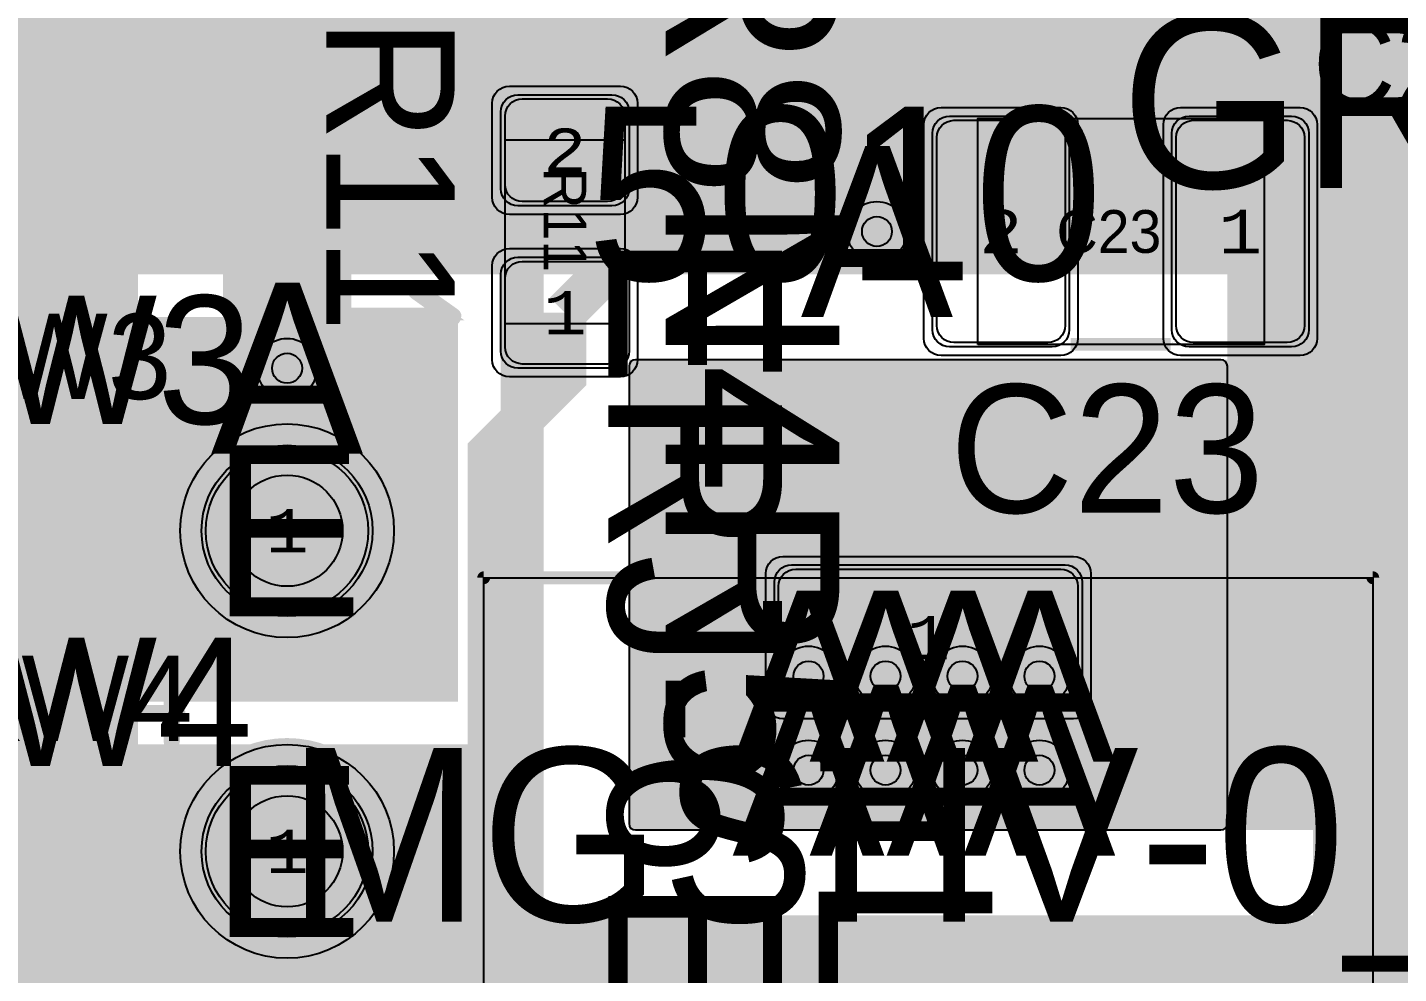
# Model space of a CAD drawing. Extents: x -74 to 89, y -133 to 74.
# Drawn here: x -57.04 to -41, y -14.18 to -3.11 of the extents above; entities that cross this region are included whole.
import ezdxf
from ezdxf.enums import TextEntityAlignment as Align

# ---------------------------------------------------------------- set-up
doc = ezdxf.new("R2010")
doc.units = 0
doc.header["$MEASUREMENT"] = 0
for name, color, linetype in [('ASSEMBLY_OUTLINES_TOP', 102, 'CONTINUOUS'), ('ASSEMBLY_PART_NUMBERS_TOP', 102, 'CONTINUOUS'), ('ASSEMBLY_REF_DES_TOP', 102, 'CONTINUOUS'), ('DRILL_DRAWING', 21, 'CONTINUOUS'), ('GENERATED_SILKSCREEN_TOP', 140, 'CONTINUOUS'), ('PART_HOLES_LAYER_BOTTOM', 30, 'CONTINUOUS'), ('PART_HOLES_LAYER_TOP', 30, 'CONTINUOUS'), ('PART_PADS_LAYER_BOTTOM', 230, 'CONTINUOUS'), ('PART_PADS_LAYER_TOP', 150, 'CONTINUOUS'), ('PART_PADS_SMD_TOP', 150, 'CONTINUOUS'), ('PIN_NUMBERS_TOP', 8, 'CONTINUOUS'), ('PLACEMENT_OUTLINES_TOP', 130, 'CONTINUOUS'), ('PLANE_DATA_LAYER_BOTTOM', 230, 'CONTINUOUS'), ('PLANE_DATA_LAYER_TOP', 150, 'CONTINUOUS'), ('PLANE_SHAPES_LAYER_BOTTOM', 230, 'CONTINUOUS'), ('PLANE_SHAPES_LAYER_TOP', 150, 'CONTINUOUS'), ('SILKSCREEN_OUTLINES_TOP', 150, 'CONTINUOUS'), ('SILKSCREEN_REF_DES_TOP', 150, 'CONTINUOUS'), ('SOLDERMASK_PADS_BTM', 12, 'CONTINUOUS'), ('SOLDERMASK_PADS_TOP', 180, 'CONTINUOUS'), ('SOLDERPASTE_PADS_TOP', 180, 'CONTINUOUS'), ('TRACES_LAYER_TOP', 150, 'CONTINUOUS'), ('VIA_HOLES_LAYER_BOTTOM', 30, 'CONTINUOUS'), ('VIA_HOLES_LAYER_TOP', 30, 'CONTINUOUS'), ('VIA_PADS_LAYER_BOTTOM', 230, 'CONTINUOUS'), ('VIA_PADS_LAYER_TOP', 150, 'CONTINUOUS')]:
    doc.layers.add(name, color=color, linetype=linetype)
doc.styles.add('COURIER_NEW', font='COUR.TTF')
doc.styles.add('VERIBEST_GERBER_0', font='txt')

msp = doc.modelspace()

# ---------------------------------------------------------------- hatches: boundary and pattern name
at = {"layer": 'ASSEMBLY_OUTLINES_TOP'}
h = msp.add_hatch(color=256, dxfattribs=at)
edge = h.paths.add_edge_path()
edge.add_arc((-54, -9), 1, 0, 360)
h = msp.add_hatch(color=256, dxfattribs=at)
edge = h.paths.add_edge_path()
edge.add_arc((-54, -12.75), 1, 0, 360)
at = {"layer": 'PART_HOLES_LAYER_BOTTOM'}
h = msp.add_hatch(color=256, dxfattribs=at)
edge = h.paths.add_edge_path()
edge.add_arc((-54, -9), 0.65, 0, 360)
h = msp.add_hatch(color=256, dxfattribs=at)
edge = h.paths.add_edge_path()
edge.add_arc((-54, -12.75), 0.65, 0, 360)
at = {"layer": 'PART_HOLES_LAYER_TOP'}
h = msp.add_hatch(color=256, dxfattribs=at)
edge = h.paths.add_edge_path()
edge.add_arc((-54, -9), 0.65, 0, 360)
h = msp.add_hatch(color=256, dxfattribs=at)
edge = h.paths.add_edge_path()
edge.add_arc((-54, -12.75), 0.65, 0, 360)
at = {"layer": 'PLANE_DATA_LAYER_BOTTOM'}
h = msp.add_hatch(color=256, dxfattribs=at)
h.paths.add_polyline_path([(-30, 34.5762, -0.414213562), (-30.0762, 34.5), (-41.499992, 34.5, 0.414213562), (-41.5, 34.499992), (-41.5, 24.500008, 0.414213562), (-41.499992, 24.5), (-30.0762, 24.5, -0.414213562), (-30, 24.4238), (-30, 6.0762, -0.414213562), (-30.0762, 6), (-40.999992, 6, 0.414213562), (-41, 5.999992), (-41, -4.499992, 0.414213562), (-40.999992, -4.5), (-30.0762, -4.5, -0.414213562), (-30, -4.5762), (-30, -17.26511, -0.051413749), (-30.001603, -17.280658, 0.103115769), (-30.001603, -18.219342, -0.051413749), (-30, -18.23489), (-30, -19.9238, -0.414213562), (-30.0762, -20), (-41.4238, -20, -0.414213562), (-41.5, -19.9238), (-41.5, -15.000008, 0.414213562), (-41.500008, -15), (-57.9238, -15, -0.414213562), (-58, -14.9238), (-58, -14.099652, -0.228256616), (-57.971307, -14.040074, 0.481605757), (-57.971307, -11.459926, -0.228256616), (-58, -11.400348), (-58, -10.349652, -0.228256616), (-57.971307, -10.290074, 0.481605757), (-57.971307, -7.709926, -0.228256616), (-58, -7.650348), (-58, 9.843755, -0.378860307), (-57.933088, 9.919387, 0.851383332), (-57.738014, 15.049092, -0.905499688), (-57.723009, 15.2), (-56.7, 15.2, 0.414213562), (-56.45, 15.45), (-56.45, 15.9238, -0.414213562), (-56.3738, 16), (-56.000008, 16, 0.414213562), (-56, 16.000008), (-56, 23.499992, 0.414213562), (-56.000008, 23.5), (-56.206583, 23.5, -0.414213562), (-56.282783, 23.5762), (-56.282783, 23.576201, -0.09675006), (-56.277182, 23.604875, 0.195333998), (-56.277182, 24.395125, -0.09675006), (-56.282783, 24.423799), (-56.282783, 24.4238, -0.414213562), (-56.206583, 24.5), (-56.000008, 24.5, 0.414213562), (-56, 24.500008), (-56, 25.499992, 0.414213562), (-56.000008, 25.5), (-56.206583, 25.5, -0.414213562), (-56.282783, 25.5762), (-56.282783, 25.576201, -0.09675006), (-56.277182, 25.604875, 0.195333998), (-56.277182, 26.395125, -0.09675006), (-56.282783, 26.423799), (-56.282783, 26.4238, -0.414213562), (-56.206583, 26.5), (-56.000008, 26.5, 0.414213562), (-56, 26.500008), (-56, 32.176807, -0.130021935), (-55.990034, 32.214483, 0.130019951), (-55.65, 33.5), (-55.65, 33.500002, 0.896985665), (-60.789022, 34.059794, -0.351992656), (-60.863435, 34), (-60.999992, 34, 0.414213562), (-61, 33.999992), (-61, 26.500008, 0.414213562), (-60.999992, 26.5), (-60.293417, 26.5, -0.414213562), (-60.217217, 26.4238), (-60.217217, 26.423799, -0.09675006), (-60.222818, 26.395125, 0.195333998), (-60.222818, 25.604875, -0.09675006), (-60.217217, 25.576201), (-60.217217, 25.5762, -0.414213562), (-60.293417, 25.5), (-60.999992, 25.5, 0.414213562), (-61, 25.499992), (-61, 24.500008, 0.414213562), (-60.999992, 24.5), (-60.293417, 24.5, -0.414213562), (-60.217217, 24.4238), (-60.217217, 24.423799, -0.09675006), (-60.222818, 24.395125, 0.195333998), (-60.222818, 23.604875, -0.09675006), (-60.217217, 23.576201), (-60.217217, 23.5762, -0.414213562), (-60.293417, 23.5), (-60.499992, 23.5, 0.414213562), (-60.5, 23.499992), (-60.5, 19.5762, -0.414213562), (-60.5762, 19.5), (-63.4238, 19.5, -0.414213562), (-63.5, 19.5762), (-63.499999, 36.992917), (-63.499999, 36.992918, -0.132776077), (-63.489621, 37.031309, -0.12940226), (-37.031305, 63.489622, -0.132779416), (-36.992913, 63.5), (-36.5762, 63.5, -0.414213562), (-36.5, 63.4238), (-36.5, 49.500008, 0.414213562), (-36.499992, 49.5), (-30.0762, 49.5, -0.414213562), (-30, 49.4238)], flags=0)
h.paths.add_polyline_path([(-56, 44.75, -1), (-53, 44.75, -1)], flags=0)
h.paths.add_polyline_path([(-51.500008, -11.5, 0.414213562), (-51.5, -11.499992), (-51.5, -6.000008, 0.414213562), (-51.500008, -6), (-56.499992, -6, 0.414213562), (-56.5, -6.000008), (-56.5, -11.499992, 0.414213562), (-56.499992, -11.5), (-54.975438, -11.5, -0.701982273), (-54.926736, -11.634805, 2.767988756), (-53.073264, -11.634805, -0.701982273), (-53.024562, -11.5)], flags=0)
h.paths.add_polyline_path([(-55.55, 31.25, -1), (-50.95, 31.25, -1)], flags=0)
h.paths.add_polyline_path([(-51.75, 1.5, -1), (-49.25, 1.5, -1)], flags=0)
h.paths.add_polyline_path([(-50.383563, 9.360519, 0.889074012), (-49.2, 9.499997), (-49.2, 9.500001, 0.347051128), (-49.660519, 10.083563, -0.138572885), (-49.696687, 10.103793), (-51.45734, 11.864446, -0.198909956), (-51.479658, 11.918327), (-51.479658, 27.881673, -0.198909956), (-51.45734, 27.935554), (-50.596687, 28.796207, -0.138572885), (-50.560519, 28.816437, 0.347051128), (-50.1, 29.399999), (-50.1, 29.400003, 0.889074012), (-51.283563, 29.539481, -0.138572885), (-51.303793, 29.503313), (-52.333211, 28.473895, 0.198912215), (-52.479658, 28.120342), (-52.479658, 11.679658, 0.198912215), (-52.333211, 11.326105), (-50.403793, 9.396687, -0.138572885)], flags=0)
h.paths.add_polyline_path([(-52, -1.5, -1), (-49, -1.5, -1)], flags=0)
h.paths.add_polyline_path([(-52.25, 4.75, -1), (-48.75, 4.75, -1)], flags=0)
h.paths.add_polyline_path([(-50.25, 40.25, -1), (-47.75, 40.25, -1)], flags=0)
h.paths.add_polyline_path([(-51.8, 47, -1), (-42.2, 47, -1)], flags=0)
h.paths.add_polyline_path([(-42.000008, -13.5, 0.414213562), (-42, -13.499992), (-42, -6.000008, 0.414213562), (-42.000008, -6), (-50.999992, -6, 0.414213562), (-51, -6.000008), (-51, -13.499992, 0.414213562), (-50.999992, -13.5)], flags=0)
h.paths.add_polyline_path([(-45.05, 40, -1), (-40.45, 40, -1)], flags=0)
h.paths.add_polyline_path([(-43.55, 55.75, -1), (-38.95, 55.75, -1)], flags=0)
h.paths.add_polyline_path([(-38.000008, 7.5, 0.414213562), (-38, 7.500008), (-38, 14.499992, 0.414213562), (-38.000008, 14.5), (-48.999992, 14.5, 0.414213562), (-49, 14.499992), (-49, 7.500008, 0.414213562), (-48.999992, 7.5)], flags=0)
h.paths.add_polyline_path([(-38.000008, 15.5, 0.414213562), (-38, 15.500008), (-38, 22.499992, 0.414213562), (-38.000008, 22.5), (-48.999992, 22.5, 0.414213562), (-49, 22.499992), (-49, 15.500008, 0.414213562), (-48.999992, 15.5)], flags=0)
h.paths.add_polyline_path([(-36.85, -10.41, -1), (-33.85, -10.41, -1)], flags=0)
h.paths.add_polyline_path([(-36.85, 38.75, -1), (-33.85, 38.75, -1)], flags=0)
h = msp.add_hatch(color=256, dxfattribs=at)
h.paths.add_polyline_path([(-52, -10.9238, -0.414213562), (-52.0762, -11), (-55.9238, -11, -0.414213562), (-56, -10.9238), (-56, -6.5762, -0.414213562), (-55.9238, -6.5), (-52.0762, -6.5, -0.414213562), (-52, -6.5762)], flags=0)
h.paths.add_polyline_path([(-55.45, -9, -1), (-52.55, -9, -1)], flags=0)
msp.add_hatch(color=256, dxfattribs=at).paths.add_polyline_path([(-43, -7.0762, 0.414213562), (-43.0762, -7), (-49.9238, -7, 0.414213562), (-50, -7.0762), (-50, -12.4238, 0.414213562), (-49.9238, -12.5), (-43.0762, -12.5, 0.414213562), (-43, -12.4238)], flags=0)
for points in [[(-54, -9), (-54, -7.4738)], [(-54, -9), (-55.5262, -9)], [(-54, -9), (-52.4738, -9)], [(-54, -9), (-54, -10.5262)], [(-54, -12.75), (-55.5262, -12.75)], [(-54, -12.75), (-52.4738, -12.75)], [(-54, -12.75), (-54, -14.2762)]]:
    msp.add_hatch(color=256, dxfattribs=at).paths.add_polyline_path(points, is_closed=False, flags=0)
at = {"layer": 'PLANE_DATA_LAYER_TOP'}
h = msp.add_hatch(color=256, dxfattribs=at)
h.paths.add_polyline_path([(-30, -6.4238, -0.414213562), (-30.0762, -6.5), (-40.999992, -6.5, 0.414213562), (-41, -6.500008), (-41, -12.4238, -0.414213562), (-41.0762, -12.5), (-49.9238, -12.5, -0.414213562), (-50, -12.4238), (-50, -8.0762, -0.414213562), (-49.9238, -8), (-43.000008, -8, 0.414213562), (-43, -7.999992), (-43, -7.2762, -0.414213562), (-42.9238, -7.2), (-42.25, -7.2, 0.414213562), (-41.7, -6.65), (-41.7, -4.35, 0.414213562), (-42.25, -3.8), (-42.9238, -3.8, -0.414213562), (-43, -3.7238), (-43, -3.2762, -0.414213562), (-42.9238, -3.2), (-42.25, -3.2, 0.414213562), (-41.7, -2.65), (-41.7, -0.35, 0.414213562), (-42.25, 0.2), (-42.9238, 0.2, -0.414213562), (-43, 0.2762), (-43, 1.2238, -0.414213562), (-42.9238, 1.3), (-42.25, 1.3, 0.414213562), (-41.7, 1.85), (-41.7, 4.15, 0.414213562), (-42.25, 4.7), (-42.9238, 4.7, -0.414213562), (-43, 4.7762), (-43, 5.5738, -0.414213562), (-42.9238, 5.65), (-42.55, 5.65, 0.414213562), (-42, 6.2), (-42, 6.8, 0.049793875), (-42.010856, 6.908735, -0.049793399), (-42.01236, 6.9238, -0.414213562), (-41.93616, 7), (-30.0762, 7, -0.414213562), (-30, 6.9238)], flags=0)
h.paths.add_polyline_path([(-44.9, -11.45, 0.414213562), (-44.35, -10.9), (-44.35, -9.6, 0.414213562), (-44.9, -9.05), (-48.1, -9.05, 0.414213562), (-48.65, -9.6), (-48.65, -10.9, 0.414213562), (-48.1, -11.45)], flags=0)
h.paths.add_polyline_path([(-36.85, -0.25, -1), (-33.85, -0.25, -1)], flags=0)
for points in [[(-42.525005, -2.6), (-42.525005, -3.2762)], [(-42.524994, -4.4), (-42.524994, -3.7238)], [(-42.3, -5.5), (-41.6238, -5.5)], [(-42.525005, -6.6), (-42.525005, -7.2762)], [(-46.5, -9.65), (-46.5, -8.9738)], [(-48.05, -10.25), (-48.7262, -10.25)], [(-44.95, -10.25), (-44.2738, -10.25)], [(-46.5, -10.85), (-46.5, -11.5262)]]:
    msp.add_hatch(color=256, dxfattribs=at).paths.add_polyline_path(points, is_closed=False, flags=0)
at = {"layer": 'PLANE_SHAPES_LAYER_BOTTOM'}
h = msp.add_hatch(color=256, dxfattribs=at)
h.paths.add_polyline_path([(-30, 34.5), (-41.5, 34.5), (-41.5, 24.5), (-30, 24.5), (-30, 6), (-41, 6), (-41, -4.5), (-30, -4.5), (-30, -20), (-41.5, -20), (-41.5, -15), (-58, -15), (-58, 16), (-56, 16), (-56, 34), (-61, 34), (-61, 23.5), (-63.5, 23.5), (-63.5, 39.496711, -0.127680861), (-37, 65.58588), (-37, 49.5), (-30, 49.5)], flags=0)
h.paths.add_polyline_path([(-56.5, -11.5), (-56.5, -6), (-51.5, -6), (-51.5, -11.5)], flags=16)
h.paths.add_polyline_path([(-51, -13.5), (-51, -6), (-42, -6), (-42, -13.5)], flags=16)
h.paths.add_polyline_path([(-49, 7.5), (-49, 14.5), (-38, 14.5), (-38, 7.5)], flags=16)
h.paths.add_polyline_path([(-49, 15.5), (-49, 22.5), (-38, 22.5), (-38, 15.5)], flags=16)
at = {"layer": 'VIA_HOLES_LAYER_BOTTOM'}
h = msp.add_hatch(color=256, dxfattribs=at)
edge = h.paths.add_edge_path()
edge.add_arc((-47.1, -5.5), 0.175, 0, 360)
h = msp.add_hatch(color=256, dxfattribs=at)
edge = h.paths.add_edge_path()
edge.add_arc((-54, -7.1), 0.175, 0, 360)
h = msp.add_hatch(color=256, dxfattribs=at)
edge = h.paths.add_edge_path()
edge.add_arc((-47.9, -10.7), 0.175, 0, 360)
h = msp.add_hatch(color=256, dxfattribs=at)
edge = h.paths.add_edge_path()
edge.add_arc((-47, -10.7), 0.175, 0, 360)
h = msp.add_hatch(color=256, dxfattribs=at)
edge = h.paths.add_edge_path()
edge.add_arc((-46.1, -10.7), 0.175, 0, 360)
h = msp.add_hatch(color=256, dxfattribs=at)
edge = h.paths.add_edge_path()
edge.add_arc((-45.2, -10.7), 0.175, 0, 360)
h = msp.add_hatch(color=256, dxfattribs=at)
edge = h.paths.add_edge_path()
edge.add_arc((-47.9, -11.8), 0.175, 0, 360)
h = msp.add_hatch(color=256, dxfattribs=at)
edge = h.paths.add_edge_path()
edge.add_arc((-47, -11.8), 0.175, 0, 360)
h = msp.add_hatch(color=256, dxfattribs=at)
edge = h.paths.add_edge_path()
edge.add_arc((-46.1, -11.8), 0.175, 0, 360)
h = msp.add_hatch(color=256, dxfattribs=at)
edge = h.paths.add_edge_path()
edge.add_arc((-45.2, -11.8), 0.175, 0, 360)
at = {"layer": 'VIA_HOLES_LAYER_TOP'}
h = msp.add_hatch(color=256, dxfattribs=at)
edge = h.paths.add_edge_path()
edge.add_arc((-47.1, -5.5), 0.175, 0, 360)
h = msp.add_hatch(color=256, dxfattribs=at)
edge = h.paths.add_edge_path()
edge.add_arc((-54, -7.1), 0.175, 0, 360)
h = msp.add_hatch(color=256, dxfattribs=at)
edge = h.paths.add_edge_path()
edge.add_arc((-47.9, -10.7), 0.175, 0, 360)
h = msp.add_hatch(color=256, dxfattribs=at)
edge = h.paths.add_edge_path()
edge.add_arc((-47, -10.7), 0.175, 0, 360)
h = msp.add_hatch(color=256, dxfattribs=at)
edge = h.paths.add_edge_path()
edge.add_arc((-46.1, -10.7), 0.175, 0, 360)
h = msp.add_hatch(color=256, dxfattribs=at)
edge = h.paths.add_edge_path()
edge.add_arc((-45.2, -10.7), 0.175, 0, 360)
h = msp.add_hatch(color=256, dxfattribs=at)
edge = h.paths.add_edge_path()
edge.add_arc((-47.9, -11.8), 0.175, 0, 360)
h = msp.add_hatch(color=256, dxfattribs=at)
edge = h.paths.add_edge_path()
edge.add_arc((-47, -11.8), 0.175, 0, 360)
h = msp.add_hatch(color=256, dxfattribs=at)
edge = h.paths.add_edge_path()
edge.add_arc((-46.1, -11.8), 0.175, 0, 360)
h = msp.add_hatch(color=256, dxfattribs=at)
edge = h.paths.add_edge_path()
edge.add_arc((-45.2, -11.8), 0.175, 0, 360)

# ---------------------------------------------------------------- linework, layer by layer
at = {"layer": 'ASSEMBLY_OUTLINES_TOP'}
for points in [[(-45.92, -6.82), (-45.92, -4.18), (-42.57, -4.18), (-42.57, -6.82)], [(-51.45, -6.58), (-51.45, -4.43), (-50.05, -4.43), (-50.05, -6.58)]]:
    msp.add_lwpolyline(points, close=True, dxfattribs=at)
at = {"layer": 'ASSEMBLY_OUTLINES_TOP', "const_width": 0.1}
msp.add_lwpolyline([(-51.7, -19.95), (-51.7, -9.55), (-41.3, -9.55), (-41.3, -19.95)], close=True, dxfattribs=at)
at = {"layer": 'ASSEMBLY_OUTLINES_TOP'}
for centre, radius in [((0, 0), 74), ((-54, -9), 1), ((-54, -12.75), 1)]:
    msp.add_circle(centre, radius, dxfattribs=at)
at = {"layer": 'GENERATED_SILKSCREEN_TOP', "const_width": 0.15}
for points in [[(-52.1, -1.5, -1), (-48.9, -1.5, -1)], [(-55.25, -9, -1), (-52.75, -9, -1)], [(-55.25, -12.75, -1), (-52.75, -12.75, -1)]]:
    msp.add_lwpolyline(points, format="xyb", close=True, dxfattribs=at)
for points in [[(-41.6885, -4.053), (-41.8565, -3.916), (-41.8615, -3.913), (-41.8625, -3.909), (-41.8645, -3.905), (-41.8655, -3.9), (-41.8655, -3.214), (-41.8645, -3.209), (-41.8625, -3.205), (-41.8605, -3.203), (-41.8595, -3.201), (-41.8575, -3.198), (-41.6885, -3.061), (-41.6855, -3.06), (-41.6825, -3.059), (-41.6815, -3.058), (-41.6775, -3.057), (-41.3405, -3.057), (-41.3355, -3.058), (-41.3335, -3.059), (-41.3305, -3.06), (-41.3275, -3.061), (-41.1585, -3.198), (-41.1545, -3.203), (-41.1525, -3.211), (-41.1535, -3.217), (-41.1555, -3.222), (-41.1585, -3.226), (-41.1635, -3.23), (-41.1685, -3.233), (-41.1735, -3.234), (-41.1785, -3.234), (-41.1825, -3.231), (-41.3475, -3.098), (-41.6705, -3.098), (-41.8245, -3.224), (-41.8245, -3.89), (-41.6705, -4.016), (-41.3475, -4.016), (-41.1825, -3.883), (-41.1785, -3.881), (-41.1735, -3.88), (-41.1685, -3.881), (-41.1635, -3.884), (-41.1585, -3.888), (-41.1555, -3.893), (-41.1535, -3.899), (-41.1525, -3.905), (-41.1545, -3.911), (-41.1585, -3.916), (-41.3275, -4.053), (-41.3315, -4.055), (-41.3325, -4.056), (-41.3355, -4.056), (-41.3365, -4.057), (-41.3375, -4.057), (-41.3405, -4.057), (-41.6775, -4.057), (-41.6815, -4.056), (-41.6855, -4.055), (-41.6885, -4.053)], [(-52.604, -4.26525), (-52.601, -4.26975), (-52.5935, -4.27125), (-52.586, -4.27575), (-52.5785, -4.27575), (-52.2695, -4.27575), (-52.262, -4.27575), (-52.2575, -4.27125), (-52.253, -4.27125), (-52.2515, -4.26975), (-52.25, -4.26825), (-52.2455, -4.26525), (-52.04, -4.01025), (-52.037, -4.00275), (-52.0355, -3.99825), (-52.034, -3.99075), (-52.034, -3.23475), (-52.037, -3.22125), (-52.0445, -3.21375), (-52.052, -3.20475), (-52.064, -3.20175), (-53.504, -3.20175), (-53.516, -3.20475), (-53.5235, -3.21225), (-53.528, -3.22125), (-53.5295, -3.23175), (-53.528, -3.24375), (-53.5235, -3.25425), (-53.516, -3.26175), (-53.504, -3.26475), (-52.814, -3.26475), (-52.814, -3.96975), (-53.513, -4.21575), (-53.5235, -4.22175), (-53.5295, -4.23225), (-53.531, -4.24425), (-53.528, -4.25325), (-53.522, -4.26225), (-53.5145, -4.26975), (-53.5055, -4.27425), (-53.4935, -4.27125), (-52.7945, -4.02525), (-52.604, -4.26525)], [(-52.0955, -3.26475), (-52.0955, -3.98325), (-52.2845, -4.21575), (-52.5635, -4.21575), (-52.754, -3.98325), (-52.754, -3.26475), (-52.0955, -3.26475)], [(-53.4725, -4.83675), (-53.474, -4.82475), (-53.4815, -4.81875), (-53.492, -4.81425), (-53.504, -4.81275), (-53.5145, -4.81425), (-53.525, -4.81875), (-53.5325, -4.82475), (-53.534, -4.83675), (-53.534, -5.42175), (-53.5325, -5.43225), (-53.525, -5.44125), (-53.5145, -5.44575), (-53.504, -5.44725), (-53.492, -5.44575), (-53.4815, -5.44125), (-53.474, -5.43225), (-53.4725, -5.42175), (-53.4725, -5.15775), (-52.064, -5.15775), (-52.0535, -5.15625), (-52.046, -5.15175), (-52.0415, -5.14425), (-52.04, -5.13375), (-52.0385, -5.12625), (-52.0385, -5.11875), (-52.0415, -5.11275), (-52.0475, -5.10675), (-52.4585, -4.81425), (-52.469, -4.80975), (-52.478, -4.80975), (-52.4885, -4.81425), (-52.496, -4.82175), (-52.502, -4.83075), (-52.505, -4.84125), (-52.502, -4.85175), (-52.4945, -4.85925), (-52.1585, -5.09925), (-53.4725, -5.09925), (-53.4725, -4.83675)], [(-53.4725, -6.20175), (-53.474, -6.18975), (-53.4815, -6.18375), (-53.492, -6.17925), (-53.504, -6.17775), (-53.5145, -6.17925), (-53.525, -6.18375), (-53.5325, -6.18975), (-53.534, -6.20175), (-53.534, -6.78675), (-53.5325, -6.79725), (-53.525, -6.80625), (-53.5145, -6.81075), (-53.504, -6.81225), (-53.492, -6.81075), (-53.4815, -6.80625), (-53.474, -6.79725), (-53.4725, -6.78675), (-53.4725, -6.52275), (-52.064, -6.52275), (-52.0535, -6.52125), (-52.046, -6.51675), (-52.0415, -6.50925), (-52.04, -6.49875), (-52.0385, -6.49125), (-52.0385, -6.48375), (-52.0415, -6.47775), (-52.0475, -6.47175), (-52.4585, -6.17925), (-52.469, -6.17475), (-52.478, -6.17475), (-52.4885, -6.17925), (-52.496, -6.18675), (-52.502, -6.19575), (-52.505, -6.20625), (-52.502, -6.21675), (-52.4945, -6.22425), (-52.1585, -6.46425), (-53.4725, -6.46425), (-53.4725, -6.20175)], [(-57.1325, -7.467), (-56.8135, -6.949), (-56.4935, -7.467), (-56.4895, -7.472), (-56.4855, -7.475), (-56.4795, -7.475), (-56.4735, -7.473), (-56.4665, -7.471), (-56.4605, -7.468), (-56.4575, -7.463), (-56.4565, -7.457), (-56.4565, -6.497), (-56.4585, -6.49), (-56.4635, -6.484), (-56.4695, -6.481), (-56.4765, -6.48), (-56.4835, -6.481), (-56.4905, -6.484), (-56.4955, -6.49), (-56.4965, -6.497), (-56.4965, -7.384), (-56.7955, -6.897), (-56.7995, -6.894), (-56.8045, -6.892), (-56.8085, -6.891), (-56.8135, -6.891), (-56.8185, -6.891), (-56.8225, -6.892), (-56.8265, -6.894), (-56.8315, -6.897), (-57.1295, -7.384)], [(-56.0485, -7.473), (-56.2175, -7.336), (-56.2225, -7.331), (-56.2235, -7.325), (-56.2225, -7.318), (-56.2185, -7.311), (-56.2135, -7.306), (-56.2075, -7.302), (-56.2005, -7.301), (-56.1935, -7.303), (-56.0305, -7.436), (-55.7075, -7.436), (-55.5515, -7.31), (-55.5515, -7.124), (-55.7055, -6.997), (-55.8715, -6.997), (-55.8795, -6.995), (-55.8845, -6.991), (-55.8875, -6.984), (-55.8885, -6.977), (-55.8875, -6.97), (-55.8845, -6.964), (-55.8795, -6.959), (-55.8715, -6.957), (-55.7055, -6.957), (-55.5515, -6.83), (-55.5515, -6.644), (-55.7075, -6.518), (-56.0305, -6.518), (-56.1935, -6.651), (-56.2005, -6.653), (-56.2075, -6.652), (-56.2135, -6.649), (-56.2185, -6.643), (-56.2225, -6.637), (-56.2235, -6.63), (-56.2225, -6.623), (-56.2175, -6.618), (-56.0485, -6.481), (-56.0455, -6.48), (-56.0425, -6.479), (-56.0415, -6.478), (-56.0375, -6.477), (-55.7005, -6.477), (-55.6955, -6.478), (-55.6935, -6.479), (-55.6905, -6.48), (-55.6875, -6.481), (-55.5185, -6.618), (-55.5155, -6.623), (-55.5145, -6.627), (-55.5125, -6.63), (-55.5115, -6.634), (-55.5115, -6.84), (-55.5125, -6.843), (-55.5145, -6.85), (-55.5155, -6.855), (-55.5185, -6.857), (-55.6655, -6.977), (-55.5185, -7.097), (-55.5175, -7.099), (-55.5155, -7.101), (-55.5145, -7.102), (-55.5145, -7.104), (-55.5125, -7.111), (-55.5115, -7.114), (-55.5115, -7.32), (-55.5125, -7.325), (-55.5145, -7.329), (-55.5155, -7.333), (-55.5185, -7.336), (-55.6875, -7.473), (-55.6915, -7.475), (-55.6925, -7.476), (-55.6955, -7.476), (-55.6965, -7.477), (-55.6975, -7.477), (-55.7005, -7.477), (-56.0375, -7.477), (-56.0415, -7.476), (-56.0455, -7.475), (-56.0485, -7.473)], [(-45.78275, -8.8095), (-46.03475, -8.604), (-46.04225, -8.5995), (-46.04375, -8.5935), (-46.04675, -8.5875), (-46.04825, -8.58), (-46.04825, -7.551), (-46.04675, -7.5435), (-46.04375, -7.5375), (-46.04075, -7.5345), (-46.03925, -7.5315), (-46.03625, -7.527), (-45.78275, -7.3215), (-45.77825, -7.32), (-45.77375, -7.3185), (-45.77225, -7.317), (-45.76625, -7.3155), (-45.26075, -7.3155), (-45.25325, -7.317), (-45.25025, -7.3185), (-45.24575, -7.32), (-45.24125, -7.3215), (-44.98775, -7.527), (-44.98175, -7.5345), (-44.97875, -7.5465), (-44.98025, -7.5555), (-44.98325, -7.563), (-44.98775, -7.569), (-44.99525, -7.575), (-45.00275, -7.5795), (-45.01025, -7.581), (-45.01775, -7.581), (-45.02375, -7.5765), (-45.27125, -7.377), (-45.75575, -7.377), (-45.98675, -7.566), (-45.98675, -8.565), (-45.75575, -8.754), (-45.27125, -8.754), (-45.02375, -8.5545), (-45.01775, -8.5515), (-45.01025, -8.55), (-45.00275, -8.5515), (-44.99525, -8.556), (-44.98775, -8.562), (-44.98325, -8.5695), (-44.98025, -8.5785), (-44.97875, -8.5875), (-44.98175, -8.5965), (-44.98775, -8.604), (-45.24125, -8.8095), (-45.24725, -8.8125), (-45.24875, -8.814), (-45.25325, -8.814), (-45.25475, -8.8155), (-45.25625, -8.8155), (-45.26075, -8.8155), (-45.76625, -8.8155), (-45.77225, -8.814), (-45.77825, -8.8125), (-45.78275, -8.8095)], [(-43.82525, -7.3215), (-43.57325, -7.527), (-43.56875, -7.5345), (-43.56725, -7.5405), (-43.56425, -7.545), (-43.56275, -7.551), (-43.56275, -7.7565), (-43.56425, -7.7625), (-43.56725, -7.7715), (-43.56875, -7.779), (-43.57325, -7.782), (-44.57225, -8.5935), (-44.57225, -8.754), (-43.59275, -8.754), (-43.58225, -8.757), (-43.57325, -8.763), (-43.56875, -8.7735), (-43.56725, -8.7855), (-43.56875, -8.796), (-43.57325, -8.8065), (-43.58225, -8.8125), (-43.59275, -8.8155), (-44.60375, -8.8155), (-44.61575, -8.8125), (-44.62325, -8.805), (-44.63075, -8.7975), (-44.63375, -8.7855), (-44.63375, -8.58), (-44.63225, -8.5755), (-44.62925, -8.565), (-44.62625, -8.5605), (-44.62325, -8.5575), (-44.62025, -8.5545), (-43.62275, -7.7415), (-43.62275, -7.566), (-43.85675, -7.377), (-44.34125, -7.377), (-44.58575, -7.5765), (-44.59625, -7.5795), (-44.60675, -7.578), (-44.61575, -7.5735), (-44.62175, -7.5645), (-44.62775, -7.5555), (-44.62925, -7.545), (-44.62925, -7.539), (-44.62775, -7.5345), (-44.62025, -7.527), (-44.36825, -7.3215), (-44.36225, -7.32), (-44.35775, -7.3185), (-44.35625, -7.317), (-44.35025, -7.3155), (-43.84475, -7.3155), (-43.83875, -7.317), (-43.83725, -7.317), (-43.83575, -7.3185), (-43.83125, -7.32), (-43.82525, -7.3215)], [(-42.95075, -8.8095), (-43.20425, -8.604), (-43.21175, -8.5965), (-43.21325, -8.5875), (-43.21175, -8.577), (-43.20575, -8.5665), (-43.19825, -8.559), (-43.18925, -8.553), (-43.17875, -8.5515), (-43.16825, -8.5545), (-42.92375, -8.754), (-42.43925, -8.754), (-42.20525, -8.565), (-42.20525, -8.286), (-42.43625, -8.0955), (-42.68525, -8.0955), (-42.69725, -8.0925), (-42.70475, -8.0865), (-42.70925, -8.076), (-42.71075, -8.0655), (-42.70925, -8.055), (-42.70475, -8.046), (-42.69725, -8.0385), (-42.68525, -8.0355), (-42.43625, -8.0355), (-42.20525, -7.845), (-42.20525, -7.566), (-42.43925, -7.377), (-42.92375, -7.377), (-43.16825, -7.5765), (-43.17875, -7.5795), (-43.18925, -7.578), (-43.19825, -7.5735), (-43.20575, -7.5645), (-43.21175, -7.5555), (-43.21325, -7.545), (-43.21175, -7.5345), (-43.20425, -7.527), (-42.95075, -7.3215), (-42.94625, -7.32), (-42.94175, -7.3185), (-42.94025, -7.317), (-42.93425, -7.3155), (-42.42875, -7.3155), (-42.42125, -7.317), (-42.41825, -7.3185), (-42.41375, -7.32), (-42.40925, -7.3215), (-42.15575, -7.527), (-42.15125, -7.5345), (-42.14975, -7.5405), (-42.14675, -7.545), (-42.14525, -7.551), (-42.14525, -7.86), (-42.14675, -7.8645), (-42.14975, -7.875), (-42.15125, -7.8825), (-42.15575, -7.8855), (-42.37625, -8.0655), (-42.15575, -8.2455), (-42.15425, -8.2485), (-42.15125, -8.2515), (-42.14975, -8.253), (-42.14975, -8.256), (-42.14675, -8.2665), (-42.14525, -8.271), (-42.14525, -8.58), (-42.14675, -8.5875), (-42.14975, -8.5935), (-42.15125, -8.5995), (-42.15575, -8.604), (-42.40925, -8.8095), (-42.41525, -8.8125), (-42.41675, -8.814), (-42.42125, -8.814), (-42.42275, -8.8155), (-42.42425, -8.8155), (-42.42875, -8.8155), (-42.93425, -8.8155), (-42.94025, -8.814), (-42.94625, -8.8125), (-42.95075, -8.8095)], [(-56.9215, -11.457), (-56.9195, -11.464), (-56.9165, -11.468), (-56.9105, -11.471), (-56.9045, -11.473), (-56.8975, -11.475), (-56.8925, -11.475), (-56.8875, -11.472), (-56.8825, -11.467), (-56.5635, -10.949), (-56.2435, -11.467), (-56.2395, -11.472), (-56.2355, -11.475), (-56.2295, -11.475), (-56.2235, -11.473), (-56.2165, -11.471), (-56.2105, -11.468), (-56.2075, -11.463), (-56.2065, -11.457), (-56.2065, -10.497), (-56.2085, -10.49), (-56.2135, -10.484), (-56.2195, -10.481), (-56.2265, -10.48), (-56.2335, -10.481), (-56.2405, -10.484), (-56.2455, -10.49), (-56.2465, -10.497), (-56.2465, -11.384), (-56.5455, -10.897), (-56.5495, -10.894), (-56.5545, -10.892), (-56.5585, -10.891), (-56.5635, -10.891), (-56.5685, -10.891), (-56.5725, -10.892), (-56.5765, -10.894), (-56.5815, -10.897), (-56.8795, -11.384), (-56.8795, -10.497), (-56.8815, -10.49), (-56.8865, -10.484), (-56.8935, -10.481), (-56.9015, -10.48), (-56.9085, -10.481), (-56.9145, -10.484), (-56.9195, -10.49), (-56.9215, -10.497), (-56.9215, -11.454), (-56.9215, -11.457)], [(-55.9065, -11.113), (-55.3685, -10.577), (-55.3685, -11.113), (-55.9065, -11.113)], [(-55.3685, -11.457), (-55.3675, -11.465), (-55.3625, -11.47), (-55.3555, -11.473), (-55.3485, -11.474), (-55.3415, -11.473), (-55.3355, -11.47), (-55.3305, -11.465), (-55.3285, -11.457), (-55.3285, -11.154), (-55.2815, -11.154), (-55.2745, -11.152), (-55.2685, -11.148), (-55.2655, -11.141), (-55.2645, -11.134), (-55.2655, -11.126), (-55.2685, -11.119), (-55.2745, -11.114), (-55.2815, -11.113), (-55.3285, -11.113), (-55.3285, -10.525), (-55.3295, -10.52), (-55.3325, -10.516), (-55.3365, -10.512), (-55.3415, -10.509), (-55.3475, -10.507), (-55.3535, -10.506), (-55.3585, -10.507), (-55.3635, -10.511), (-55.9705, -11.118), (-55.9745, -11.124), (-55.9765, -11.13), (-55.9755, -11.136), (-55.9715, -11.143), (-55.9695, -11.148), (-55.9655, -11.151), (-55.9615, -11.153), (-55.9565, -11.154), (-55.3685, -11.154), (-55.3685, -11.457)]]:
    msp.add_lwpolyline(points, dxfattribs=at)
for points in [[(-43.666156, -4.179995, 0.000011642), (-43.666164, -4.180005), (-44.833836, -4.180005, 0.000011642), (-44.833844, -4.179995), (-43.666156, -4.179995)], [(-51.449995, -5.769508, 0.000011097), (-51.450005, -5.769515), (-51.450005, -5.230485, 0.000011097), (-51.449995, -5.230492), (-51.449995, -5.769508)], [(-50.049995, -5.769515, 0.000011097), (-50.050005, -5.769508), (-50.050005, -5.230492, 0.000011097), (-50.049995, -5.230485), (-50.049995, -5.769515)], [(-43.666156, -6.820005), (-44.833844, -6.820005, 0.000011642), (-44.833836, -6.819995), (-43.666164, -6.819995, 0.000011642), (-43.666156, -6.820005)], [(-48.370415, -9.549995, 0.000009271), (-48.370417, -9.550005), (-51.699995, -9.550005), (-51.699995, -19.949995), (-48.370417, -19.949995, 0.000009271), (-48.370415, -19.950005), (-51.7, -19.950005, -0.414213562), (-51.700005, -19.95), (-51.700005, -9.55, -0.414213562), (-51.7, -9.549995), (-48.370415, -9.549995)], [(-41.299995, -19.95, -0.414213562), (-41.3, -19.950005), (-44.629585, -19.950005, 0.000009271), (-44.629583, -19.949995), (-41.300005, -19.949995), (-41.300005, -9.550005), (-44.629583, -9.550005, 0.000009271), (-44.629585, -9.549995), (-41.3, -9.549995, -0.414213562), (-41.299995, -9.55), (-41.299995, -19.95)]]:
    msp.add_lwpolyline(points, format="xyb", dxfattribs=at)
at = {"layer": 'PART_HOLES_LAYER_BOTTOM'}
for centre in [(-54, -9), (-54, -12.75)]:
    msp.add_circle(centre, 0.65, dxfattribs=at)
at = {"layer": 'PART_HOLES_LAYER_TOP'}
for centre in [(-54, -9), (-54, -12.75)]:
    msp.add_circle(centre, 0.65, dxfattribs=at)
at = {"layer": 'PART_PADS_LAYER_BOTTOM'}
for centre in [(-54, -9), (-54, -12.75)]:
    msp.add_circle(centre, 0.95, dxfattribs=at)
at = {"layer": 'PART_PADS_LAYER_TOP'}
for centre in [(-54, -9), (-54, -12.75)]:
    msp.add_circle(centre, 0.95, dxfattribs=at)
at = {"layer": 'PART_PADS_SMD_TOP'}
for points in [[(-50, -5, -0.414213562), (-50.2, -5.2), (-51.3, -5.2, -0.414213562), (-51.5, -5), (-51.5, -4.1, -0.414213562), (-51.3, -3.9), (-50.2, -3.9, -0.414213562), (-50, -4.1)], [(-45.05, -4.15, -0.414213562), (-44.85, -4.35), (-44.85, -6.65, -0.414213562), (-45.05, -6.85), (-46.25, -6.85, -0.414213562), (-46.45, -6.65), (-46.45, -4.35, -0.414213562), (-46.25, -4.15)], [(-42.25, -4.15, -0.414213562), (-42.05, -4.35), (-42.05, -6.65, -0.414213562), (-42.25, -6.85), (-43.45, -6.85, -0.414213562), (-43.65, -6.65), (-43.65, -4.35, -0.414213562), (-43.45, -4.15)], [(-50, -6.9, -0.414213562), (-50.2, -7.1), (-51.3, -7.1, -0.414213562), (-51.5, -6.9), (-51.5, -6, -0.414213562), (-51.3, -5.8), (-50.2, -5.8, -0.414213562), (-50, -6)], [(-48.3, -9.6, -0.414213562), (-48.1, -9.4), (-44.9, -9.4, -0.414213562), (-44.7, -9.6), (-44.7, -10.9, -0.414213562), (-44.9, -11.1), (-48.1, -11.1, -0.414213562), (-48.3, -10.9)]]:
    msp.add_lwpolyline(points, format="xyb", close=True, dxfattribs=at)
at = {"layer": 'PLACEMENT_OUTLINES_TOP'}
for points in [[(-45.92, -6.82), (-45.92, -4.18), (-42.57, -4.18), (-42.57, -6.82)], [(-51.45, -6.58), (-51.45, -4.43), (-50.05, -4.43), (-50.05, -6.58)], [(-51.7, -19.95), (-51.7, -9.55), (-41.3, -9.55), (-41.3, -19.95)]]:
    msp.add_lwpolyline(points, close=True, dxfattribs=at)
for centre in [(-54, -9), (-54, -12.75)]:
    msp.add_circle(centre, 1.25, dxfattribs=at)
at = {"layer": 'PLANE_DATA_LAYER_BOTTOM'}
msp.add_lwpolyline([(-43, -7.0762, 0.414213562), (-43.0762, -7), (-49.9238, -7, 0.414213562), (-50, -7.0762), (-50, -12.4238, 0.414213562), (-49.9238, -12.5), (-43.0762, -12.5, 0.414213562), (-43, -12.4238)], format="xyb", close=True, dxfattribs=at)
at = {"layer": 'PLANE_DATA_LAYER_BOTTOM', "const_width": 0.75}
for points in [[(-54, -9), (-54, -7.4738)], [(-54, -9), (-55.5262, -9)], [(-54, -9), (-52.4738, -9)], [(-54, -9), (-54, -10.5262)], [(-54, -12.75), (-55.5262, -12.75)], [(-54, -12.75), (-52.4738, -12.75)], [(-54, -12.75), (-54, -14.2762)]]:
    msp.add_lwpolyline(points, dxfattribs=at)
at = {"layer": 'PLANE_DATA_LAYER_TOP', "const_width": 0.5}
for points in [[(-42.525005, -2.6), (-42.525005, -3.2762)], [(-42.524994, -4.4), (-42.524994, -3.7238)], [(-42.3, -5.5), (-41.6238, -5.5)], [(-42.525005, -6.6), (-42.525005, -7.2762)], [(-46.5, -9.65), (-46.5, -8.9738)], [(-48.05, -10.25), (-48.7262, -10.25)], [(-44.95, -10.25), (-44.2738, -10.25)], [(-46.5, -10.85), (-46.5, -11.5262)]]:
    msp.add_lwpolyline(points, dxfattribs=at)
at = {"layer": 'PLANE_SHAPES_LAYER_BOTTOM'}
for points in [[(-56, -11), (-52, -11), (-56, -6.5), (-52, -6.5)], [(-50, -12.5), (-43, -12.5), (-50, -7), (-43, -7)]]:
    msp.add_solid(points, dxfattribs=at)
at = {"layer": 'PLANE_SHAPES_LAYER_TOP'}
for points in [[(-43, -12.5), (-41, -12.5), (-43, 7), (-41, 7)], [(-41, -6.5), (-30, -6.5), (-41, 7), (-30, 7)], [(-50, -12.5), (-43, -12.5), (-50, -8), (-43, -8)]]:
    msp.add_solid(points, dxfattribs=at)
at = {"layer": 'SILKSCREEN_OUTLINES_TOP'}
for points in [[(-45.92, -6.82), (-45.92, -4.18), (-42.57, -4.18), (-42.57, -6.82)], [(-51.45, -6.58), (-51.45, -4.43), (-50.05, -4.43), (-50.05, -6.58)], [(-51.7, -19.95), (-51.7, -9.55), (-41.3, -9.55), (-41.3, -19.95)]]:
    msp.add_lwpolyline(points, close=True, dxfattribs=at)
for centre in [(-54, -9), (-54, -12.75)]:
    msp.add_circle(centre, 1.25, dxfattribs=at)
at = {"layer": 'SOLDERMASK_PADS_BTM'}
for centre in [(-54, -9), (-54, -12.75)]:
    msp.add_circle(centre, 1, dxfattribs=at)
at = {"layer": 'SOLDERMASK_PADS_TOP'}
for points in [[(-49.9, -5.1, -0.414213562), (-50.1, -5.3), (-51.4, -5.3, -0.414213562), (-51.6, -5.1), (-51.6, -4, -0.414213562), (-51.4, -3.8), (-50.1, -3.8, -0.414213562), (-49.9, -4)], [(-44.95, -4.05, -0.414213562), (-44.75, -4.25), (-44.75, -6.75, -0.414213562), (-44.95, -6.95), (-46.35, -6.95, -0.414213562), (-46.55, -6.75), (-46.55, -4.25, -0.414213562), (-46.35, -4.05)], [(-42.15, -4.05, -0.414213562), (-41.95, -4.25), (-41.95, -6.75, -0.414213562), (-42.15, -6.95), (-43.55, -6.95, -0.414213562), (-43.75, -6.75), (-43.75, -4.25, -0.414213562), (-43.55, -4.05)], [(-49.9, -7, -0.414213562), (-50.1, -7.2), (-51.4, -7.2, -0.414213562), (-51.6, -7), (-51.6, -5.9, -0.414213562), (-51.4, -5.7), (-50.1, -5.7, -0.414213562), (-49.9, -5.9)], [(-48.4, -9.5, -0.414213562), (-48.2, -9.3), (-44.8, -9.3, -0.414213562), (-44.6, -9.5), (-44.6, -11, -0.414213562), (-44.8, -11.2), (-48.2, -11.2, -0.414213562), (-48.4, -11)]]:
    msp.add_lwpolyline(points, format="xyb", close=True, dxfattribs=at)
for centre in [(-54, -9), (-54, -12.75)]:
    msp.add_circle(centre, 1, dxfattribs=at)
at = {"layer": 'SOLDERPASTE_PADS_TOP'}
for points in [[(-50.05, -4.95, -0.414213562), (-50.25, -5.15), (-51.25, -5.15, -0.414213562), (-51.45, -4.95), (-51.45, -4.15, -0.414213562), (-51.25, -3.95), (-50.25, -3.95, -0.414213562), (-50.05, -4.15)], [(-45.1, -4.2, -0.414213562), (-44.9, -4.4), (-44.9, -6.6, -0.414213562), (-45.1, -6.8), (-46.2, -6.8, -0.414213562), (-46.4, -6.6), (-46.4, -4.4, -0.414213562), (-46.2, -4.2)], [(-42.3, -4.2, -0.414213562), (-42.1, -4.4), (-42.1, -6.6, -0.414213562), (-42.3, -6.8), (-43.4, -6.8, -0.414213562), (-43.6, -6.6), (-43.6, -4.4, -0.414213562), (-43.4, -4.2)], [(-50.05, -6.85, -0.414213562), (-50.25, -7.05), (-51.25, -7.05, -0.414213562), (-51.45, -6.85), (-51.45, -6.05, -0.414213562), (-51.25, -5.85), (-50.25, -5.85, -0.414213562), (-50.05, -6.05)], [(-48.25, -9.65, -0.414213562), (-48.05, -9.45), (-44.95, -9.45, -0.414213562), (-44.75, -9.65), (-44.75, -10.85, -0.414213562), (-44.95, -11.05), (-48.05, -11.05, -0.414213562), (-48.25, -10.85)]]:
    msp.add_lwpolyline(points, format="xyb", close=True, dxfattribs=at)
at = {"layer": 'TRACES_LAYER_TOP'}
for points, const_width in [([(-52.65, 26.5), (-52.65, 24.25), (-52.067606, 23.667606), (-52.067606, 7.397467), (-54, 5.465073), (-54, -7.1)], 1.5), ([(-54, -16.75), (-56.493504, -14.256496), (-56.493504, 6.622349), (-54.3, 8.815853), (-54.3, 20.90349), (-55.39651, 22), (-57.25, 22)], 1.5), ([(-50.75, -6.45), (-49.875735, -5.575735), (-49.775735, -5.575735), (-48.300903, -4.100903), (-48.300903, 6.714835), (-49.8, 8.213932), (-49.8, 9.5)], 0.5), ([(-50.5, -1.5), (-50.5, -2.4), (-50.75, -2.65), (-50.75, -4.55)], 0.5), ([(-45.65, -5.5), (-47.1, -5.5)], 1), ([(-49.750815, -17.344807), (-51.635876, -15.459746), (-51.635876, -8.082103), (-50.75, -7.196227), (-50.75, -6.45)], 0.5), ([(-47, -10.7), (-47, -10.25), (-47.45, -10.25), (-47.9, -10.7)], 0.25), ([(-46.5, -10.25), (-45.65, -10.25), (-45.2, -10.7)], 0.25), ([(-46.5, -10.25), (-46.1, -10.65), (-46.1, -10.7)], 0.25), ([(-47, -10.7), (-46.1, -10.7)], 0.25)]:
    msp.add_lwpolyline(points, dxfattribs=dict(at, const_width=const_width))
at = {"layer": 'VIA_HOLES_LAYER_BOTTOM'}
for centre in [(-47.1, -5.5), (-54, -7.1), (-47.9, -10.7), (-47, -10.7), (-46.1, -10.7), (-45.2, -10.7), (-47.9, -11.8), (-47, -11.8), (-46.1, -11.8), (-45.2, -11.8)]:
    msp.add_circle(centre, 0.175, dxfattribs=at)
at = {"layer": 'VIA_HOLES_LAYER_TOP'}
for centre in [(-47.1, -5.5), (-54, -7.1), (-47.9, -10.7), (-47, -10.7), (-46.1, -10.7), (-45.2, -10.7), (-47.9, -11.8), (-47, -11.8), (-46.1, -11.8), (-45.2, -11.8)]:
    msp.add_circle(centre, 0.175, dxfattribs=at)
at = {"layer": 'VIA_PADS_LAYER_BOTTOM'}
for centre in [(-47.1, -5.5), (-54, -7.1), (-47.9, -10.7), (-47, -10.7), (-46.1, -10.7), (-45.2, -10.7), (-47.9, -11.8), (-47, -11.8), (-46.1, -11.8), (-45.2, -11.8)]:
    msp.add_circle(centre, 0.35, dxfattribs=at)
at = {"layer": 'VIA_PADS_LAYER_TOP'}
for centre in [(-47.1, -5.5), (-54, -7.1), (-47.9, -10.7), (-47, -10.7), (-46.1, -10.7), (-45.2, -10.7), (-47.9, -11.8), (-47, -11.8), (-46.1, -11.8), (-45.2, -11.8)]:
    msp.add_circle(centre, 0.35, dxfattribs=at)

# ---------------------------------------------------------------- texts
at = {"layer": 'ASSEMBLY_PART_NUMBERS_TOP', "style": 'VERIBEST_GERBER_0'}
for s, p in [('VLF10040T-6R8N4R5', (-47.54, 15)), ('ERJ-6ENF2000V', (-48.21, -5.5))]:
    msp.add_text(s, height=2.032, rotation=270, dxfattribs=at).set_placement(p, align=Align.TOP_LEFT)
for s, p in [('GRM32DR71C106KA01L', (-44.25, -2.96)), ('5010', (-50.5, -4.04)), ('MGSHV-0_5-D2_2xd0.9_d2_3', (-54, -11.54))]:
    msp.add_text(s, height=2.032, dxfattribs=at).set_placement(p, align=Align.TOP_LEFT)
at = {"layer": 'ASSEMBLY_REF_DES_TOP', "style": 'VERIBEST_GERBER_0'}
for s, height, p in [('R11', 0.5, (-50.5, -4.75)), ('L6', 2.032, (-45.75, -13))]:
    msp.add_text(s, height=height, rotation=270, dxfattribs=at).set_placement(p, align=Align.TOP_LEFT)
for s, height, p in [('C23', 0.5, (-45, -5.25)), ('KW3', 1.5, (-58.75, -6.25)), ('KW4', 1.5, (-58.75, -10.25))]:
    msp.add_text(s, height=height, dxfattribs=at).set_placement(p, align=Align.TOP_LEFT)
at = {"layer": 'DRILL_DRAWING', "style": 'VERIBEST_GERBER_0'}
for s, p in [('A', (-47.1, -5.5)), ('A', (-54, -7.1)), ('E', (-54, -9)), ('A', (-47.9, -10.7)), ('A', (-47, -10.7)), ('A', (-46.1, -10.7)), ('A', (-45.2, -10.7)), ('A', (-47.9, -11.8)), ('A', (-47, -11.8)), ('A', (-46.1, -11.8)), ('A', (-45.2, -11.8)), ('E', (-54, -12.75))]:
    msp.add_text(s, height=2, dxfattribs=at).set_placement(p, align=Align.MIDDLE_CENTER)
at = {"layer": 'PIN_NUMBERS_TOP', "style": 'COURIER_NEW'}
for s, p in [('2', (-50.75, -4.55)), ('2', (-45.65, -5.5)), ('1', (-42.85, -5.5)), ('1', (-50.75, -6.45)), ('1', (-54, -9)), ('1', (-46.5, -10.25)), ('1', (-54, -12.75))]:
    msp.add_text(s, height=0.508, dxfattribs=at).set_placement(p, align=Align.MIDDLE_CENTER)
at = {"layer": 'SILKSCREEN_REF_DES_TOP', "style": 'VERIBEST_GERBER_0'}
for s, height, p in [('C22', 1, (-42, -3.04)), ('KW3', 1, (-58.25, -6.46)), ('C23', 1.5, (-46.25, -7.29)), ('KW4', 1, (-58, -10.46))]:
    msp.add_text(s, height=height, dxfattribs=at).set_placement(p, align=Align.TOP_LEFT)
msp.add_text('R11', height=1.5, rotation=270, dxfattribs=at).set_placement((-52.04, -3), align=Align.TOP_LEFT)

doc.saveas('drawing.dxf')
